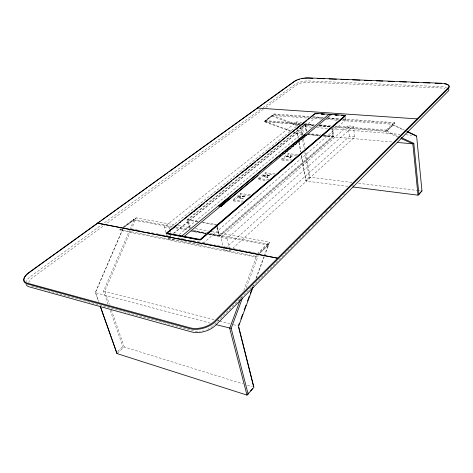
<?xml version="1.0" encoding="UTF-8"?>
<svg xmlns="http://www.w3.org/2000/svg" width="473" height="473" viewBox="0 0 473 473"><rect width="100%" height="100%" fill="white"/><g stroke="black" fill="none" stroke-linecap="round" stroke-linejoin="round"><path stroke-width="0.35" stroke-dasharray="2.37 1.77" d="M122.72 229.098L95.398 292.385L98.585 301.673M264.49 256.147L268.806 244.452L269.267 242.117L212.141 231.705M252.895 286.467L253.404 285.077M255.964 278.148L263.899 256.668M264.153 255.976L269.267 242.117L257.596 253.303M256.36 278.171L264.236 256.839M246.267 287.773L258.282 255.45M240.438 299.391L241.461 296.636M243.766 290.446L256.827 255.367M130.69 230.753L104.84 291.114L109.446 304.381M130.986 230.079L136.212 217.87L175.258 224.982M108.092 304.251L103.498 291.049L129.501 230.404M129.785 229.73L134.119 219.626L136.212 217.87L123.601 227.336M123.021 228.684L95.392 292.681L210.39 323.165M309.744 228.802L213.341 325.519A14.225 8.106 -16.7 0 1 212.566 326.24M312.346 226.189L318.601 219.915M321.208 217.302L322.769 215.729M325.377 213.116L327.458 211.023M330.065 208.41L331.626 206.843M334.754 203.709L335.795 202.663M338.922 199.523L340.489 197.956M343.611 194.817L344.657 193.776M352.474 185.93L353.514 184.884M290.836 131.317L264.206 121.732L272.537 115.477L307.805 118.067M257.365 255.633L255.792 257.141L120.071 230.351L119.811 229.535L255.586 256.242L256.638 255.231M257.158 254.728L268.179 244.157L268.374 245.049L259.458 253.617M334.813 126.072L386.985 130.164L394.801 122.661L394.89 123.429L387.074 130.938L334.192 126.764M258.796 254.072L268.806 244.452M333.412 127.225L384.945 131.317L386.76 131.098L393.039 125.061L404.184 130.353M117.511 353.1L124.228 346.969L243.187 383.94M223.362 247.533L223.895 249.673L229.925 250.861L232.107 248.869M232.657 248.372L354.78 136.916L353.296 126.291L347.862 125.871L220.879 237.535L223.185 246.817M117.671 351.338L122.844 346.632L124.228 346.969L111.143 309.271M347.791 186.321L306.108 181.07L305.718 180.219L309.206 177.044L304.854 152.294M223.895 249.673L224.988 248.686M225.538 248.189L349.381 136.455L354.78 136.916M220.879 237.535L226.951 238.664L353.296 126.291M208.315 234.377L219.632 236.476L333.808 136.455L332.596 128.603M203.325 243.199L345.473 120.284A1.62 0.615 -9.1 0 0 344.817 119.527L343.363 119.427M242.318 196.52L244.429 196.827L245.032 196.313L244.44 196.892L242.318 196.52L242.921 196.005L245.032 196.313M267.913 176.926C267.612 177.96 264.094 177.434 265.856 176.731L267.925 176.991L265.838 176.666L265.276 177.139M267.198 175.518L269.267 175.779L269.823 175.306L269.279 175.844L267.198 175.518L267.753 175.045L269.823 175.306M290.954 157.397C290.664 158.366 287.288 157.917 288.932 157.243L290.966 157.462L288.92 157.184L288.406 157.621M290.18 156.12L292.208 156.338L292.722 155.901L292.219 156.403L290.18 156.12L290.694 155.688L292.734 155.966M242.365 198.654C246.729 198.305 234.312 197.974 242.974 198.14M267.363 177.464L267.925 176.991M290.446 157.899L290.966 157.462M242.33 196.585L242.939 196.076L245.044 196.384M267.21 175.584L267.765 175.116L269.835 175.371M290.191 156.185L290.706 155.753M239.953 197.282L240.651 196.703L239.971 197.353L237.854 196.975L239.971 197.353M264.945 176.24L265.584 175.702L264.957 176.305L262.887 175.98L264.957 176.305M288.027 156.805L288.619 156.303L288.039 156.865L286.005 156.587L288.039 156.865M240.237 198.27L240.846 197.761M237.872 197.04L238.552 196.39L240.651 196.703M262.899 176.045L263.526 175.442L265.584 175.702M286.017 156.652L286.597 156.09L288.631 156.368M250.507 194.876L240.58 193.445L233.112 199.695L233.39 200.901L240.852 194.645L249.354 195.875M275.055 173.946L265.318 172.746L258.424 178.51L258.678 179.687L265.554 173.91L274.6 175.034M297.688 154.606L288.181 153.607L281.807 158.946L282.026 160.093L288.394 154.748L296.435 155.599M174.094 238.735L172.958 239.669L167.513 238.605L168.66 237.671M179.22 234.525L303.335 132.505L302.146 125.694M169.937 236.139L171.078 235.205M173.366 233.349L315.101 118.067A1.579 0.591 -9.9 0 1 317.223 117.529L323.035 117.954M169.228 237.21L171.516 235.347M173.798 233.485L298.368 132.079L303.335 132.505M189.176 228.205L186.941 219.915L304.99 124.31L314.261 125.038M164.172 226.987L169.641 228.004L301.555 122.288L296.559 121.904L164.172 226.987L165.745 232.45M120.071 230.351L121.845 229.015M124.204 227.241L133.658 220.14L171.321 227.099M309.064 116.482L273.885 113.946L265.01 120.603L265.152 121.313L274.021 114.649L308.662 117.162M119.811 229.535L120.946 228.69M123.211 226.987L133.41 219.336L172.539 226.543M123.299 227.755L134.119 219.626M263.301 109.287L32.82 277.403A12.611 5.676 -20.7 0 0 28.758 282.677M265.69 107.542L296.737 84.898A8.236 2.767 -10.3 0 1 307.799 82.166L441.102 87.984A9.365 3.341 -6.7 0 1 444.933 88.634M260.487 109.47L30.869 276.256A15.325 6.882 -20.7 0 0 26.169 281.63M262.876 107.732L295.164 84.277A10.004 3.352 -10.3 0 1 308.585 80.966L441.8 86.648A11.376 4.05 -6.7 0 1 446.453 87.428M103.498 291.049L214.754 319.813M312.724 116.748L323.715 117.541M328.114 117.854L339.839 118.699M343.504 118.965L394.801 122.661M327.393 118.268L339.005 119.107M312.346 117.434L322.663 118.179M327.819 118.557L338.875 119.362M342.558 119.628L394.89 123.429M310.743 118.285L321.764 119.095M326.175 119.415L337.929 120.284M342.334 120.603L392.3 124.275L404.22 129.951M265.01 120.603L301.017 123.429M304.689 123.713L314.243 124.464M320.12 124.925L331.875 125.848M319.34 125.44L330.94 126.356M265.152 121.313L300.408 124.097M304.08 124.387L313.629 125.138M319.506 125.605L331.254 126.533M313.93 125.315L305.221 124.63L306.309 130.926M319.003 125.717L331.337 126.693M299.545 124.541L264.206 121.732L272.537 115.477L298.498 125.31M302.489 124.771L314.267 125.706M318.684 126.06L329.728 126.935M311.547 127.178L301.236 126.344L302.744 134.965M316.703 127.592L328.487 128.544M332.17 128.839L399.939 134.314M405.834 134.793L411.723 135.266M307.864 133.605L320.854 134.722M324.46 135.036L333.116 135.781L218.804 235.655L209.557 233.946M307.249 134.149L320.227 135.278M323.112 135.526L333.808 136.455M306.912 134.427L319.896 135.556M323.508 135.875L332.886 136.691L331.449 127.408M302.797 134.22L297.659 133.77L293.567 132.298M308.668 134.728L319.671 135.692M323.337 136.011L392.294 142.024M281.807 158.946L292.101 160.075M282.026 160.093L290.256 161.003M351.947 182.477L309.206 177.044M358.54 183.288L417.168 190.465M417.901 190.554L420.101 190.82M265.595 175.767L263.526 175.442M258.424 178.51L268.918 179.864M258.678 179.687L267.068 180.775M240.662 196.768L238.552 196.39M233.112 199.695L243.802 201.303M233.39 200.901L241.94 202.202M198.063 221.376L188.053 219.62L190.288 227.915M203.065 222.251L216.646 224.628M186.941 219.915L197.572 221.784M201.859 222.535L216.161 225.047M178.155 225.515L189.726 227.619M195.509 228.678L208.528 231.049M176.157 227.206L187.751 229.34M193.552 230.41L206.595 232.811M210.213 233.479L268.179 244.157M192.487 230.794L206.003 233.29M191.027 230.676L205.956 233.437M209.509 234.094L219.46 235.932L217.172 226.75M175.666 227.903L187.255 230.049M193.049 231.12L206.086 233.532M208.983 234.064L268.374 245.049M190.542 231.084L205.471 233.851M132.292 229.021L134.468 229.44M135.189 229.582L137.365 230.002M138.086 230.144L140.262 230.564M147.505 231.971L155.469 233.514M156.196 233.65L158.366 234.076M159.094 234.212L164.888 235.335M165.609 235.477L167.785 235.897L167.424 234.643M168.506 236.039L170.682 236.459M177.925 237.866L180.095 238.286M180.822 238.427L182.992 238.847M183.719 238.989L185.889 239.409M190.235 240.249L192.41 240.668M193.132 240.81L201.102 242.353M201.823 242.495L216.309 245.304M217.036 245.44L222.83 246.563M223.552 246.705L225.727 247.125M226.449 247.267L228.625 247.686M229.346 247.828L232.243 248.39M232.97 248.532L235.14 248.952M235.867 249.094L238.037 249.513M238.764 249.655L240.934 250.075M241.662 250.217L247.456 251.334M248.177 251.476L256.147 253.02M217.61 320.558L219.04 320.93M219.75 321.114L229.742 323.721M233.313 324.655L237.594 325.773M31.709 286.177L193.747 330.946A14.225 8.106 -16.7 0 0 200.428 331.331M247.409 385.253L252.334 386.784M264.785 121.449L293.159 131.689M293.851 131.937L297.31 133.185L298.428 138.069M271.916 116.098L297.665 125.8M398.225 137.271L384.945 131.317L392.3 124.275L393.039 125.061M386.76 131.098L398.633 136.455M95.398 292.385L98.609 301.437M110.268 310.501L122.844 346.632M133.41 219.336L133.658 220.14M165.94 233.136L166.531 235.187M169.641 228.004L170.032 229.375M170.227 230.061L171.007 232.811M189.797 228.317L187.562 220.022L305.564 124.352L306.764 131.352M217.166 226.573L219.632 236.476M216.865 227.874L218.981 236.352L333.211 136.401L331.78 127.125M226.951 238.664L229.228 247.988M229.405 248.709L229.925 250.861M255.586 256.242L255.792 257.141M240.58 193.445L240.852 194.645M265.318 172.746L265.554 173.91M273.885 113.946L274.021 114.649M288.181 153.607L288.394 154.748M296.559 121.904L297.334 126.261M297.854 129.17L298.368 132.079M299.196 142.373L300.858 151.691M301.502 155.274L306.108 181.07L310.17 177.363L305.641 151.496M297.31 133.185L298.215 138.252M298.989 142.592L300.674 151.999M301.319 155.617L305.718 180.219M300.373 126.823L301.91 135.556M302.679 139.925L304.216 148.658M303.376 138.559L305.138 148.617M304.99 124.31L306.315 132.002M347.862 125.871L349.381 136.455M345.278 117.298L345.662 119.947M386.985 130.164L387.074 130.938M212.152 326.589A14.225 8.106 -16.7 0 1 210.787 327.594M209.273 328.516A14.225 8.106 -16.7 0 1 207.629 329.338M203.485 330.775A14.225 8.106 -16.7 0 1 202.261 331.047M168.701 238.262A2.01 0.94 -15.8 0 0 169.044 238.374L199.949 244.429A2.058 0.999 -14.8 0 0 201.693 244.263M168.465 238.09A2.01 0.94 -15.8 0 1 168.347 237.742"/><path stroke-width="0.71" d="M238.563 325.264L239.332 323.189M240.869 319.033L242.661 314.178M244.192 310.022L245.984 305.174M247.521 301.017L249.312 296.163M250.335 293.39L252.635 287.158M253.055 287.123L238.575 326.352L253.948 387.393L247.001 395.109L116.997 353.568L100.306 306.516M248.165 394.157L231.185 328.345L242.436 298.085M240.178 300.077L229.677 328.28L247.001 395.109L248.798 393.004M250.595 390.905L252.393 388.8M352.911 186.965L418.008 195.166L418.912 194.397L421.963 190.832L416.636 136.265L416.145 135.627L407.531 131.524M200.262 239.876L345.296 115.761L345.243 115.388L315.278 113.319L166.585 233.023L166.709 233.449L200.262 239.876L200.144 239.444L345.243 115.388M222.594 205.046L220.329 204.703L222.6 205.057M226.733 201.604L224.468 201.273M220.655 206.677L258.169 175.483M284.131 153.896L285.266 152.95M286.963 151.537L288.098 150.597M289.801 149.184L290.93 148.238M292.633 146.825L293.768 145.885M295.465 144.466L296.601 143.526M298.297 142.113L299.433 141.173M301.135 139.754L302.265 138.814M303.4 137.874L305.103 136.455M218.934 205.856L304.683 134.852M219.141 206.187L228.79 198.187M279.324 156.303L280.459 155.363M282.162 153.95L283.297 153.01M285 151.596L286.141 150.656M287.844 149.243L288.979 148.303M290.682 146.89L291.817 145.95M292.953 145.01L294.655 143.597M295.791 142.657L297.493 141.244M298.629 140.304L300.331 138.891M301.467 137.95L303.169 136.537M176.116 225.621L167.501 232.556A2.016 0.934 -15.7 0 0 167.135 232.964M179.557 222.848L180.704 221.92M181.857 220.997L183.004 220.075M184.151 219.147L201.947 204.815M203.668 203.425L204.815 202.503M205.962 201.581L228.926 183.081M230.073 182.158L231.794 180.769M232.947 179.846L234.094 178.924M235.241 177.996L253.037 163.664M254.758 162.274L255.905 161.352M257.052 160.43L280.016 141.93M281.163 141.007L304.127 122.513M305.274 121.591L306.995 120.201M308.148 119.279L309.295 118.351M310.442 117.428L314.462 114.188A1.585 0.585 -9.9 0 1 314.711 114.028M167.282 232.982L168.429 232.06M169.576 231.137L170.723 230.209M171.87 229.287L178.185 224.196M191.382 213.565L192.529 212.637M193.682 211.715L194.829 210.787M196.549 209.403L197.696 208.475M198.843 207.552L204.011 203.39M218.355 191.831L219.502 190.903M220.649 189.98L221.796 189.052M222.943 188.13L229.831 182.584M242.454 172.409L243.607 171.48M244.754 170.558L255.083 162.233M266.559 152.986L267.706 152.064M268.853 151.135L270.574 149.752M271.721 148.824L272.874 147.901M274.021 146.973L280.903 141.427M293.532 131.252L294.679 130.329M295.826 129.401L306.729 120.615M100.217 221.394L28.959 272.738A16.265 7.243 -20.6 0 0 27.99 273.471M101.411 220.53L147.517 187.314M148.717 186.451L167.874 172.645M169.074 171.782L294.212 81.61A10.613 3.524 -10.3 0 1 296.949 80.156M418.912 194.397L413.804 143.295L412.834 143.816L397.426 142.474M421.963 190.832L418.008 195.166L412.834 143.816L400.879 138.459M312.866 78.287L308.443 78.104A10.613 3.524 -10.3 0 0 304.63 78.264M317.282 78.465L324.655 78.76M329.072 78.938L336.445 79.233M340.867 79.411L348.234 79.712M352.657 79.89L360.024 80.185M364.447 80.363L371.813 80.658M376.236 80.836L382.87 81.108M388.026 81.315L394.659 81.581M399.815 81.788L406.449 82.054M411.605 82.261L418.238 82.533M423.394 82.74L430.028 83.006M435.184 83.213L441.817 83.479M231.185 328.345L216.108 324.679M257.306 108.039L417.133 118.883M318.045 113.757L316.591 113.656A1.585 0.585 -9.9 0 0 315.408 113.774M321.687 114.005L324.596 114.206M328.232 114.46L331.875 114.714M334.783 114.915L338.42 115.164M342.056 115.418L344.243 115.572A1.626 0.609 -9.1 0 1 344.9 116.317L201.551 239.048A2.063 0.993 -14.8 0 1 198.725 239.799L167.749 233.857A2.016 0.934 -15.7 0 1 167.093 233.473M316.786 113.78L315.337 113.68L315.278 113.319M321.132 114.082L323.301 114.235M335.41 115.075L336.817 115.17M341.76 115.513L345.296 115.761M304.24 135.219L306.368 135.402L306.303 135.024L304.174 134.835L304.31 135.597M224.031 203.869L221.713 203.556L223.983 203.91M218.981 205.82L221.252 206.181M218.366 205.826L221.21 206.216M209.971 231.309L211.419 231.575M207.316 232.947L208.764 233.213M166.585 233.023L200.144 239.444M97.55 223.114L277.639 258.163M97.491 223.15L277.592 258.211M401.27 137.643L413.804 143.295M406.804 131.6L416.636 136.265M100.335 306.315L116.997 353.568M182.064 236.388L181.945 235.962L329.042 114.265L329.096 114.637M184.387 236.837L184.269 236.405L331.112 114.413L331.171 114.779M238.67 327.381L253.563 386.512M216.817 225.16L217.166 226.573M220.643 206.187L220.743 206.6M26.127 284.48A15.325 6.882 -20.7 0 0 29.462 286.916L191.654 331.963A17.288 9.832 -16.7 0 0 215.522 325.347L448.091 91.301A11.376 4.05 -6.7 0 0 448.776 89.125M298.091 79.724A10.613 3.524 -10.3 0 1 299.314 79.328M301.934 78.684A10.613 3.524 -10.3 0 1 303.282 78.441M27.54 273.843A16.265 7.243 -20.6 0 0 27.422 283.971L189.904 328.682A18.358 10.359 -16.7 0 0 215.28 321.664L448.499 88.356A12.067 4.263 -6.7 0 0 444.525 83.745M448.097 87.966L214.665 321.049A17.755 10.01 -16.7 0 1 190.134 327.83L27.641 283.25A15.733 7 -20.6 0 1 29.131 272.401L294.448 81.297A10.258 3.406 -10.3 0 1 308.213 77.903L441.64 83.26A11.671 4.115 -6.7 0 1 448.097 87.966M225.402 202.71L223.096 202.414L225.408 202.722"/></g></svg>
